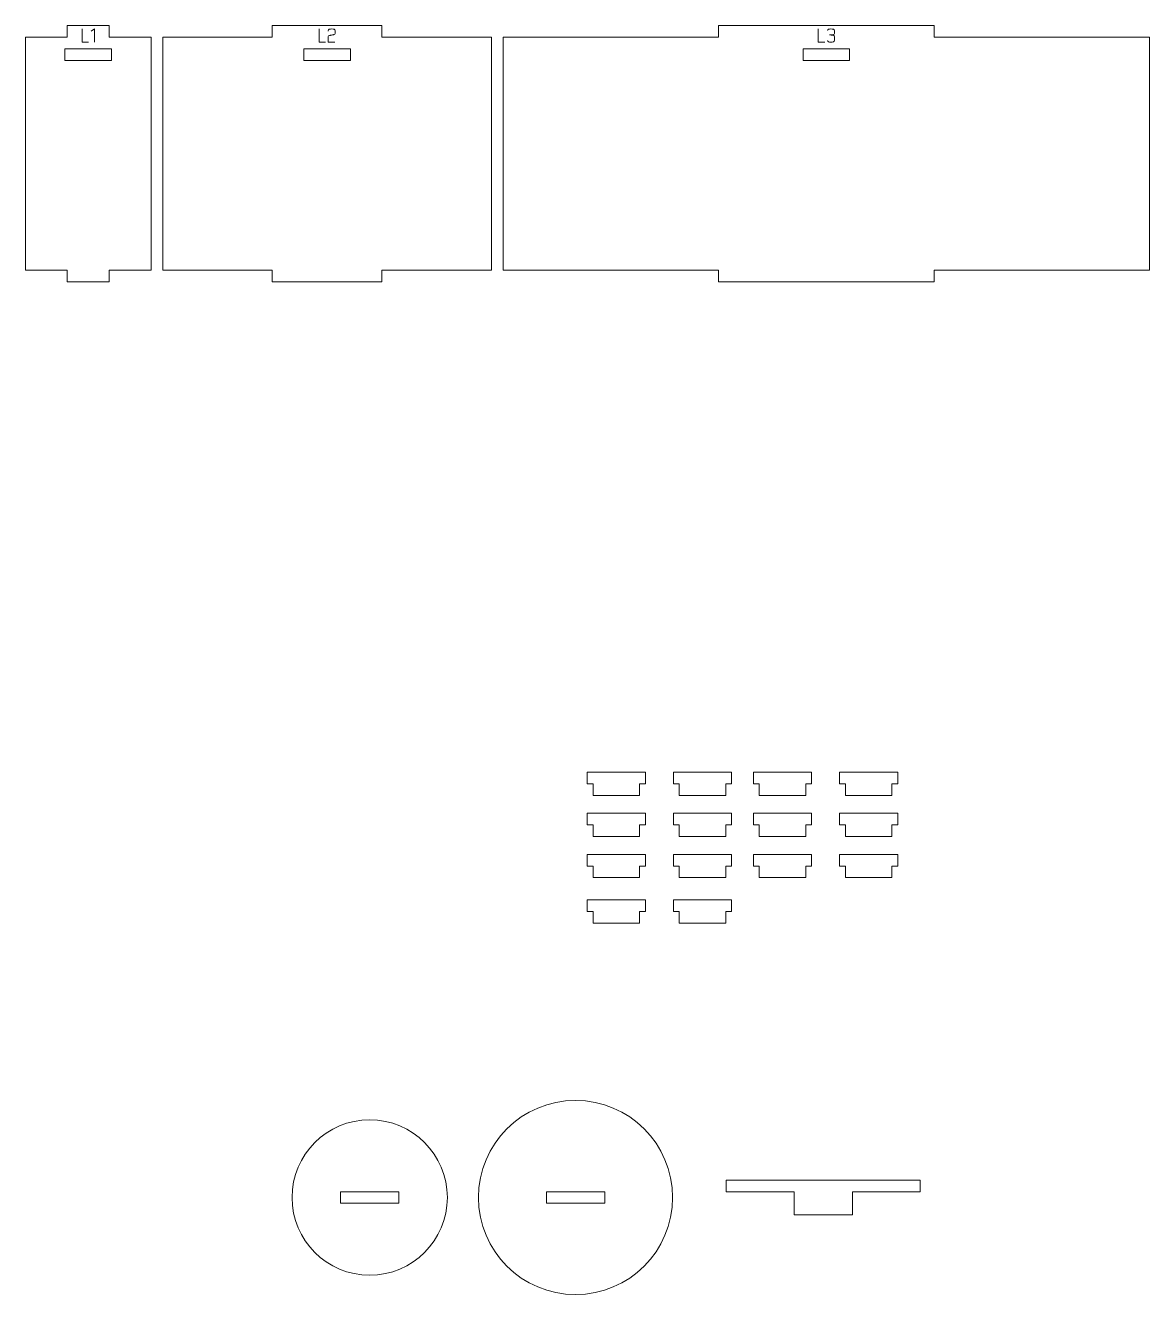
# Model space of a CAD drawing. Header units: centimetres. Extents: x -250 to 250, y -508 to 508.
# Drawn here: x -249.99 to -221.03, y -431.04 to -398.36 of the extents above; entities that cross this region are included whole.
import ezdxf

# ---------------------------------------------------------------- set-up
doc = ezdxf.new("R2010")
doc.units = ezdxf.units.CM
doc.header["$MEASUREMENT"] = 0
doc.layers.add('Capa 1', color=7, linetype='Continuous')

msp = doc.modelspace()

# ---------------------------------------------------------------- linework, layer by layer
at = {"layer": 'Capa 1', "color": 1, "lineweight": 9}
for points, knots in [([(-249.98503, -398.65702), (-249.98503, -398.65702), (-249.98503, -404.65702), (-249.98503, -404.65702), (-249.98503, -404.65702), (-248.90507, -404.65702), (-248.90507, -404.65702), (-248.90507, -404.65702), (-248.90507, -404.95702), (-248.90507, -404.95702), (-248.90507, -404.95702), (-247.8251, -404.95702), (-247.8251, -404.95702), (-247.8251, -404.95702), (-247.8251, -404.65702), (-247.8251, -404.65702), (-247.8251, -404.65702), (-246.74514, -404.65702), (-246.74514, -404.65702), (-246.74514, -404.65702), (-246.74514, -398.65702), (-246.74514, -398.65702), (-246.74514, -398.65702), (-247.8251, -398.65702), (-247.8251, -398.65702), (-247.8251, -398.65702), (-247.8251, -398.35702), (-247.8251, -398.35702), (-247.8251, -398.35702), (-248.90507, -398.35702), (-248.90507, -398.35702), (-248.90507, -398.35702), (-248.90507, -398.65702), (-248.90507, -398.65702), (-248.90507, -398.65702), (-249.98503, -398.65702), (-249.98503, -398.65702)], [0, 0, 0, 0, 0.08333333, 0.08333333, 0.08333333, 0.16666667, 0.16666667, 0.16666667, 0.25, 0.25, 0.25, 0.33333333, 0.33333333, 0.33333333, 0.41666667, 0.41666667, 0.41666667, 0.5, 0.5, 0.5, 0.58333333, 0.58333333, 0.58333333, 0.66666667, 0.66666667, 0.66666667, 0.75, 0.75, 0.75, 0.83333333, 0.83333333, 0.83333333, 0.91666667, 0.91666667, 0.91666667, 1, 1, 1, 1]), ([(-246.44514, -398.65702), (-246.44514, -398.65702), (-246.44514, -404.65702), (-246.44514, -404.65702), (-246.44514, -404.65702), (-243.62394, -404.65702), (-243.62394, -404.65702), (-243.62394, -404.65702), (-243.62394, -404.95702), (-243.62394, -404.95702), (-243.62394, -404.95702), (-240.80273, -404.95702), (-240.80273, -404.95702), (-240.80273, -404.95702), (-240.80273, -404.65702), (-240.80273, -404.65702), (-240.80273, -404.65702), (-237.98153, -404.65702), (-237.98153, -404.65702), (-237.98153, -404.65702), (-237.98153, -398.65702), (-237.98153, -398.65702), (-237.98153, -398.65702), (-240.80273, -398.65702), (-240.80273, -398.65702), (-240.80273, -398.65702), (-240.80273, -398.35702), (-240.80273, -398.35702), (-240.80273, -398.35702), (-243.62394, -398.35702), (-243.62394, -398.35702), (-243.62394, -398.35702), (-243.62394, -398.65702), (-243.62394, -398.65702), (-243.62394, -398.65702), (-246.44514, -398.65702), (-246.44514, -398.65702)], [0, 0, 0, 0, 0.08333333, 0.08333333, 0.08333333, 0.16666667, 0.16666667, 0.16666667, 0.25, 0.25, 0.25, 0.33333333, 0.33333333, 0.33333333, 0.41666667, 0.41666667, 0.41666667, 0.5, 0.5, 0.5, 0.58333333, 0.58333333, 0.58333333, 0.66666667, 0.66666667, 0.66666667, 0.75, 0.75, 0.75, 0.83333333, 0.83333333, 0.83333333, 0.91666667, 0.91666667, 0.91666667, 1, 1, 1, 1]), ([(-237.68153, -398.65702), (-237.68153, -398.65702), (-237.68153, -404.65702), (-237.68153, -404.65702), (-237.68153, -404.65702), (-232.12968, -404.65702), (-232.12968, -404.65702), (-232.12968, -404.65702), (-232.12968, -404.95702), (-232.12968, -404.95702), (-232.12968, -404.95702), (-226.57784, -404.95702), (-226.57784, -404.95702), (-226.57784, -404.95702), (-226.57784, -404.65702), (-226.57784, -404.65702), (-226.57784, -404.65702), (-221.02599, -404.65702), (-221.02599, -404.65702), (-221.02599, -404.65702), (-221.02599, -398.65702), (-221.02599, -398.65702), (-221.02599, -398.65702), (-226.57784, -398.65702), (-226.57784, -398.65702), (-226.57784, -398.65702), (-226.57784, -398.35702), (-226.57784, -398.35702), (-226.57784, -398.35702), (-232.12968, -398.35702), (-232.12968, -398.35702), (-232.12968, -398.35702), (-232.12968, -398.65702), (-232.12968, -398.65702), (-232.12968, -398.65702), (-237.68153, -398.65702), (-237.68153, -398.65702)], [0, 0, 0, 0, 0.08333333, 0.08333333, 0.08333333, 0.16666667, 0.16666667, 0.16666667, 0.25, 0.25, 0.25, 0.33333333, 0.33333333, 0.33333333, 0.41666667, 0.41666667, 0.41666667, 0.5, 0.5, 0.5, 0.58333333, 0.58333333, 0.58333333, 0.66666667, 0.66666667, 0.66666667, 0.75, 0.75, 0.75, 0.83333333, 0.83333333, 0.83333333, 0.91666667, 0.91666667, 0.91666667, 1, 1, 1, 1]), ([(-248.96508, -399.25749), (-248.96508, -399.25749), (-247.76508, -399.25749), (-247.76508, -399.25749), (-247.76508, -399.25749), (-247.76508, -398.95749), (-247.76508, -398.95749), (-247.76508, -398.95749), (-248.96508, -398.95749), (-248.96508, -398.95749), (-248.96508, -398.95749), (-248.96508, -399.25749), (-248.96508, -399.25749)], [0, 0, 0, 0, 0.25, 0.25, 0.25, 0.5, 0.5, 0.5, 0.75, 0.75, 0.75, 1, 1, 1, 1]), ([(-242.81333, -399.25749), (-242.81333, -399.25749), (-241.61333, -399.25749), (-241.61333, -399.25749), (-241.61333, -399.25749), (-241.61333, -398.95749), (-241.61333, -398.95749), (-241.61333, -398.95749), (-242.81333, -398.95749), (-242.81333, -398.95749), (-242.81333, -398.95749), (-242.81333, -399.25749), (-242.81333, -399.25749)], [0, 0, 0, 0, 0.25, 0.25, 0.25, 0.5, 0.5, 0.5, 0.75, 0.75, 0.75, 1, 1, 1, 1]), ([(-229.95376, -399.25749), (-229.95376, -399.25749), (-228.75376, -399.25749), (-228.75376, -399.25749), (-228.75376, -399.25749), (-228.75376, -398.95749), (-228.75376, -398.95749), (-228.75376, -398.95749), (-229.95376, -398.95749), (-229.95376, -398.95749), (-229.95376, -398.95749), (-229.95376, -399.25749), (-229.95376, -399.25749)], [0, 0, 0, 0, 0.25, 0.25, 0.25, 0.5, 0.5, 0.5, 0.75, 0.75, 0.75, 1, 1, 1, 1])]:
    msp.add_open_spline(points, degree=3, knots=knots, dxfattribs=at)
at = {"layer": 'Capa 1', "color": 114, "lineweight": 9}
for points, knots in [([(-248.52461, -398.78827), (-248.52461, -398.78827), (-248.52461, -398.44749), (-248.52461, -398.44749), (-248.52461, -398.44749), (-248.52461, -398.78827), (-248.52461, -398.78827), (-248.52461, -398.78827), (-248.35619, -398.78827), (-248.35619, -398.78827), (-248.35619, -398.78827), (-248.52461, -398.78827), (-248.52461, -398.78827)], [0, 0, 0, 0, 0.25, 0.25, 0.25, 0.5, 0.5, 0.5, 0.75, 0.75, 0.75, 1, 1, 1, 1]), ([(-248.20555, -398.44699), (-248.20555, -398.44699), (-248.28754, -398.50379), (-248.28754, -398.50379), (-248.28754, -398.50379), (-248.20555, -398.44699), (-248.20555, -398.44699), (-248.20555, -398.44699), (-248.20555, -398.78827), (-248.20555, -398.78827), (-248.20555, -398.78827), (-248.20555, -398.44699), (-248.20555, -398.44699)], [0, 0, 0, 0, 0.25, 0.25, 0.25, 0.5, 0.5, 0.5, 0.75, 0.75, 0.75, 1, 1, 1, 1]), ([(-242.42077, -398.78827), (-242.42077, -398.78827), (-242.42077, -398.44749), (-242.42077, -398.44749), (-242.42077, -398.44749), (-242.42077, -398.78827), (-242.42077, -398.78827), (-242.42077, -398.78827), (-242.25235, -398.78827), (-242.25235, -398.78827), (-242.25235, -398.78827), (-242.42077, -398.78827), (-242.42077, -398.78827)], [0, 0, 0, 0, 0.25, 0.25, 0.25, 0.5, 0.5, 0.5, 0.75, 0.75, 0.75, 1, 1, 1, 1]), ([(-242.18419, -398.78827), (-242.18419, -398.78827), (-242.18419, -398.64554), (-242.18419, -398.64554), (-242.18321, -398.63269), (-242.17152, -398.62282), (-242.14913, -398.6159), (-242.13991, -398.61524), (-242.1311, -398.61417), (-242.1227, -398.61269), (-242.11431, -398.61121), (-242.10583, -398.60965), (-242.09727, -398.608), (-242.08146, -398.60537), (-242.06936, -398.60323), (-242.06097, -398.60158), (-242.05257, -398.59993), (-242.04442, -398.59779), (-242.03652, -398.59516), (-242.01611, -398.58759), (-242.0059, -398.57787), (-242.0059, -398.56602), (-242.0059, -398.56602), (-242.0059, -398.48552), (-242.0059, -398.48552), (-242.0059, -398.47498), (-242.01438, -398.46601), (-242.03133, -398.4586), (-242.04829, -398.45119), (-242.06945, -398.44749), (-242.0948, -398.44749), (-242.12015, -398.44749), (-242.14131, -398.45119), (-242.15826, -398.4586), (-242.17522, -398.46601), (-242.1837, -398.47498), (-242.1837, -398.48552), (-242.1837, -398.48552), (-242.1837, -398.50972), (-242.1837, -398.50972), (-242.1837, -398.50972), (-242.1837, -398.48552), (-242.1837, -398.48552), (-242.1837, -398.47498), (-242.17522, -398.46601), (-242.15826, -398.4586), (-242.14131, -398.45119), (-242.12015, -398.44749), (-242.0948, -398.44749), (-242.06945, -398.44749), (-242.04829, -398.45119), (-242.03133, -398.4586), (-242.01438, -398.46601), (-242.0059, -398.47498), (-242.0059, -398.48552), (-242.0059, -398.48552), (-242.0059, -398.56602), (-242.0059, -398.56602), (-242.0059, -398.57787), (-242.01611, -398.58759), (-242.03652, -398.59516), (-242.04442, -398.59779), (-242.05257, -398.59993), (-242.06097, -398.60158), (-242.06936, -398.60323), (-242.08146, -398.60537), (-242.09727, -398.608), (-242.10583, -398.60965), (-242.11431, -398.61121), (-242.1227, -398.61269), (-242.1311, -398.61417), (-242.13991, -398.61524), (-242.14913, -398.6159), (-242.17152, -398.62282), (-242.18321, -398.63269), (-242.18419, -398.64554), (-242.18419, -398.64554), (-242.18419, -398.78827), (-242.18419, -398.78827), (-242.18419, -398.78827), (-242.01528, -398.78827), (-242.01528, -398.78827), (-242.01528, -398.78827), (-242.18419, -398.78827), (-242.18419, -398.78827)], [0, 0, 0, 0, 0.03571429, 0.03571429, 0.03571429, 0.07142857, 0.07142857, 0.07142857, 0.10714286, 0.10714286, 0.10714286, 0.14285714, 0.14285714, 0.14285714, 0.17857143, 0.17857143, 0.17857143, 0.21428571, 0.21428571, 0.21428571, 0.25, 0.25, 0.25, 0.28571429, 0.28571429, 0.28571429, 0.32142857, 0.32142857, 0.32142857, 0.35714286, 0.35714286, 0.35714286, 0.39285714, 0.39285714, 0.39285714, 0.42857143, 0.42857143, 0.42857143, 0.46428571, 0.46428571, 0.46428571, 0.5, 0.5, 0.5, 0.53571429, 0.53571429, 0.53571429, 0.57142857, 0.57142857, 0.57142857, 0.60714286, 0.60714286, 0.60714286, 0.64285714, 0.64285714, 0.64285714, 0.67857143, 0.67857143, 0.67857143, 0.71428571, 0.71428571, 0.71428571, 0.75, 0.75, 0.75, 0.78571429, 0.78571429, 0.78571429, 0.82142857, 0.82142857, 0.82142857, 0.85714286, 0.85714286, 0.85714286, 0.89285714, 0.89285714, 0.89285714, 0.92857143, 0.92857143, 0.92857143, 0.96428571, 0.96428571, 0.96428571, 1, 1, 1, 1]), ([(-229.5612, -398.78827), (-229.5612, -398.78827), (-229.5612, -398.44749), (-229.5612, -398.44749), (-229.5612, -398.44749), (-229.5612, -398.78827), (-229.5612, -398.78827), (-229.5612, -398.78827), (-229.39278, -398.78827), (-229.39278, -398.78827), (-229.39278, -398.78827), (-229.5612, -398.78827), (-229.5612, -398.78827)], [0, 0, 0, 0, 0.25, 0.25, 0.25, 0.5, 0.5, 0.5, 0.75, 0.75, 0.75, 1, 1, 1, 1]), ([(-229.23523, -398.78827), (-229.26058, -398.78827), (-229.28174, -398.78457), (-229.29869, -398.77716), (-229.31565, -398.76975), (-229.32413, -398.76078), (-229.32413, -398.75024), (-229.32413, -398.76078), (-229.31565, -398.76975), (-229.29869, -398.77716), (-229.28174, -398.78457), (-229.26058, -398.78827), (-229.23523, -398.78827), (-229.20988, -398.78827), (-229.18872, -398.78457), (-229.17176, -398.77716), (-229.15481, -398.76975), (-229.14633, -398.76078), (-229.14633, -398.75024), (-229.14633, -398.75024), (-229.14633, -398.63912), (-229.14633, -398.63912), (-229.14633, -398.63023), (-229.15242, -398.62249), (-229.1646, -398.6159), (-229.17679, -398.60932), (-229.21251, -398.60487), (-229.27178, -398.60257), (-229.21284, -398.59895), (-229.17744, -398.59467), (-229.16559, -398.58973), (-229.15374, -398.58479), (-229.14732, -398.57672), (-229.14633, -398.56553), (-229.14633, -398.56553), (-229.14633, -398.48552), (-229.14633, -398.48552), (-229.14633, -398.47498), (-229.15481, -398.46601), (-229.17176, -398.4586), (-229.18872, -398.45119), (-229.20988, -398.44749), (-229.23523, -398.44749), (-229.26058, -398.44749), (-229.28174, -398.45119), (-229.29869, -398.4586), (-229.31565, -398.46601), (-229.32413, -398.47498), (-229.32413, -398.48552), (-229.32413, -398.47498), (-229.31565, -398.46601), (-229.29869, -398.4586), (-229.28174, -398.45119), (-229.26058, -398.44749), (-229.23523, -398.44749), (-229.20988, -398.44749), (-229.18872, -398.45119), (-229.17176, -398.4586), (-229.15481, -398.46601), (-229.14633, -398.47498), (-229.14633, -398.48552), (-229.14633, -398.48552), (-229.14633, -398.56553), (-229.14633, -398.56553), (-229.14732, -398.57672), (-229.15374, -398.58479), (-229.16559, -398.58973), (-229.17744, -398.59467), (-229.21284, -398.59895), (-229.27178, -398.60257), (-229.21251, -398.60487), (-229.17679, -398.60932), (-229.1646, -398.6159), (-229.15242, -398.62249), (-229.14633, -398.63023), (-229.14633, -398.63912), (-229.14633, -398.63912), (-229.14633, -398.75024), (-229.14633, -398.75024), (-229.14633, -398.76078), (-229.15481, -398.76975), (-229.17176, -398.77716), (-229.18872, -398.78457), (-229.20988, -398.78827), (-229.23523, -398.78827)], [0, 0, 0, 0, 0.03571429, 0.03571429, 0.03571429, 0.07142857, 0.07142857, 0.07142857, 0.10714286, 0.10714286, 0.10714286, 0.14285714, 0.14285714, 0.14285714, 0.17857143, 0.17857143, 0.17857143, 0.21428571, 0.21428571, 0.21428571, 0.25, 0.25, 0.25, 0.28571429, 0.28571429, 0.28571429, 0.32142857, 0.32142857, 0.32142857, 0.35714286, 0.35714286, 0.35714286, 0.39285714, 0.39285714, 0.39285714, 0.42857143, 0.42857143, 0.42857143, 0.46428571, 0.46428571, 0.46428571, 0.5, 0.5, 0.5, 0.53571429, 0.53571429, 0.53571429, 0.57142857, 0.57142857, 0.57142857, 0.60714286, 0.60714286, 0.60714286, 0.64285714, 0.64285714, 0.64285714, 0.67857143, 0.67857143, 0.67857143, 0.71428571, 0.71428571, 0.71428571, 0.75, 0.75, 0.75, 0.78571429, 0.78571429, 0.78571429, 0.82142857, 0.82142857, 0.82142857, 0.85714286, 0.85714286, 0.85714286, 0.89285714, 0.89285714, 0.89285714, 0.92857143, 0.92857143, 0.92857143, 0.96428571, 0.96428571, 0.96428571, 1, 1, 1, 1])]:
    msp.add_open_spline(points, degree=3, knots=knots, dxfattribs=at)
at = {"layer": 'Capa 1', "color": 240, "lineweight": 9}
for points, knots in [([(-234.16289, -417.88341), (-234.16289, -417.88341), (-234.16289, -418.18341), (-234.16289, -418.18341), (-234.16289, -418.18341), (-235.36289, -418.18341), (-235.36289, -418.18341), (-235.36289, -418.18341), (-235.36289, -417.88341), (-235.36289, -417.88341), (-235.36289, -417.88341), (-235.51289, -417.88341), (-235.51289, -417.88341), (-235.51289, -417.88341), (-235.51289, -417.58341), (-235.51289, -417.58341), (-235.51289, -417.58341), (-234.01289, -417.58341), (-234.01289, -417.58341), (-234.01289, -417.58341), (-234.01289, -417.88341), (-234.01289, -417.88341), (-234.01289, -417.88341), (-234.16289, -417.88341), (-234.16289, -417.88341)], [0, 0, 0, 0, 0.125, 0.125, 0.125, 0.25, 0.25, 0.25, 0.375, 0.375, 0.375, 0.5, 0.5, 0.5, 0.625, 0.625, 0.625, 0.75, 0.75, 0.75, 0.875, 0.875, 0.875, 1, 1, 1, 1]), ([(-231.94256, -417.88341), (-231.94256, -417.88341), (-231.94256, -418.18341), (-231.94256, -418.18341), (-231.94256, -418.18341), (-233.14256, -418.18341), (-233.14256, -418.18341), (-233.14256, -418.18341), (-233.14256, -417.88341), (-233.14256, -417.88341), (-233.14256, -417.88341), (-233.29256, -417.88341), (-233.29256, -417.88341), (-233.29256, -417.88341), (-233.29256, -417.58341), (-233.29256, -417.58341), (-233.29256, -417.58341), (-231.79256, -417.58341), (-231.79256, -417.58341), (-231.79256, -417.58341), (-231.79256, -417.88341), (-231.79256, -417.88341), (-231.79256, -417.88341), (-231.94256, -417.88341), (-231.94256, -417.88341)], [0, 0, 0, 0, 0.125, 0.125, 0.125, 0.25, 0.25, 0.25, 0.375, 0.375, 0.375, 0.5, 0.5, 0.5, 0.625, 0.625, 0.625, 0.75, 0.75, 0.75, 0.875, 0.875, 0.875, 1, 1, 1, 1]), ([(-229.88264, -417.88341), (-229.88264, -417.88341), (-229.88264, -418.18341), (-229.88264, -418.18341), (-229.88264, -418.18341), (-231.08264, -418.18341), (-231.08264, -418.18341), (-231.08264, -418.18341), (-231.08264, -417.88341), (-231.08264, -417.88341), (-231.08264, -417.88341), (-231.23264, -417.88341), (-231.23264, -417.88341), (-231.23264, -417.88341), (-231.23264, -417.58341), (-231.23264, -417.58341), (-231.23264, -417.58341), (-229.73264, -417.58341), (-229.73264, -417.58341), (-229.73264, -417.58341), (-229.73264, -417.88341), (-229.73264, -417.88341), (-229.73264, -417.88341), (-229.88264, -417.88341), (-229.88264, -417.88341)], [0, 0, 0, 0, 0.125, 0.125, 0.125, 0.25, 0.25, 0.25, 0.375, 0.375, 0.375, 0.5, 0.5, 0.5, 0.625, 0.625, 0.625, 0.75, 0.75, 0.75, 0.875, 0.875, 0.875, 1, 1, 1, 1]), ([(-227.66231, -417.88341), (-227.66231, -417.88341), (-227.66231, -418.18341), (-227.66231, -418.18341), (-227.66231, -418.18341), (-228.86231, -418.18341), (-228.86231, -418.18341), (-228.86231, -418.18341), (-228.86231, -417.88341), (-228.86231, -417.88341), (-228.86231, -417.88341), (-229.01231, -417.88341), (-229.01231, -417.88341), (-229.01231, -417.88341), (-229.01231, -417.58341), (-229.01231, -417.58341), (-229.01231, -417.58341), (-227.51231, -417.58341), (-227.51231, -417.58341), (-227.51231, -417.58341), (-227.51231, -417.88341), (-227.51231, -417.88341), (-227.51231, -417.88341), (-227.66231, -417.88341), (-227.66231, -417.88341)], [0, 0, 0, 0, 0.125, 0.125, 0.125, 0.25, 0.25, 0.25, 0.375, 0.375, 0.375, 0.5, 0.5, 0.5, 0.625, 0.625, 0.625, 0.75, 0.75, 0.75, 0.875, 0.875, 0.875, 1, 1, 1, 1]), ([(-234.16289, -418.93921), (-234.16289, -418.93921), (-234.16289, -419.23921), (-234.16289, -419.23921), (-234.16289, -419.23921), (-235.36289, -419.23921), (-235.36289, -419.23921), (-235.36289, -419.23921), (-235.36289, -418.93921), (-235.36289, -418.93921), (-235.36289, -418.93921), (-235.51289, -418.93921), (-235.51289, -418.93921), (-235.51289, -418.93921), (-235.51289, -418.63921), (-235.51289, -418.63921), (-235.51289, -418.63921), (-234.01289, -418.63921), (-234.01289, -418.63921), (-234.01289, -418.63921), (-234.01289, -418.93921), (-234.01289, -418.93921), (-234.01289, -418.93921), (-234.16289, -418.93921), (-234.16289, -418.93921)], [0, 0, 0, 0, 0.125, 0.125, 0.125, 0.25, 0.25, 0.25, 0.375, 0.375, 0.375, 0.5, 0.5, 0.5, 0.625, 0.625, 0.625, 0.75, 0.75, 0.75, 0.875, 0.875, 0.875, 1, 1, 1, 1]), ([(-231.94256, -418.93921), (-231.94256, -418.93921), (-231.94256, -419.23921), (-231.94256, -419.23921), (-231.94256, -419.23921), (-233.14256, -419.23921), (-233.14256, -419.23921), (-233.14256, -419.23921), (-233.14256, -418.93921), (-233.14256, -418.93921), (-233.14256, -418.93921), (-233.29256, -418.93921), (-233.29256, -418.93921), (-233.29256, -418.93921), (-233.29256, -418.63921), (-233.29256, -418.63921), (-233.29256, -418.63921), (-231.79256, -418.63921), (-231.79256, -418.63921), (-231.79256, -418.63921), (-231.79256, -418.93921), (-231.79256, -418.93921), (-231.79256, -418.93921), (-231.94256, -418.93921), (-231.94256, -418.93921)], [0, 0, 0, 0, 0.125, 0.125, 0.125, 0.25, 0.25, 0.25, 0.375, 0.375, 0.375, 0.5, 0.5, 0.5, 0.625, 0.625, 0.625, 0.75, 0.75, 0.75, 0.875, 0.875, 0.875, 1, 1, 1, 1]), ([(-229.88264, -418.93921), (-229.88264, -418.93921), (-229.88264, -419.23921), (-229.88264, -419.23921), (-229.88264, -419.23921), (-231.08264, -419.23921), (-231.08264, -419.23921), (-231.08264, -419.23921), (-231.08264, -418.93921), (-231.08264, -418.93921), (-231.08264, -418.93921), (-231.23264, -418.93921), (-231.23264, -418.93921), (-231.23264, -418.93921), (-231.23264, -418.63921), (-231.23264, -418.63921), (-231.23264, -418.63921), (-229.73264, -418.63921), (-229.73264, -418.63921), (-229.73264, -418.63921), (-229.73264, -418.93921), (-229.73264, -418.93921), (-229.73264, -418.93921), (-229.88264, -418.93921), (-229.88264, -418.93921)], [0, 0, 0, 0, 0.125, 0.125, 0.125, 0.25, 0.25, 0.25, 0.375, 0.375, 0.375, 0.5, 0.5, 0.5, 0.625, 0.625, 0.625, 0.75, 0.75, 0.75, 0.875, 0.875, 0.875, 1, 1, 1, 1]), ([(-227.66231, -418.93921), (-227.66231, -418.93921), (-227.66231, -419.23921), (-227.66231, -419.23921), (-227.66231, -419.23921), (-228.86231, -419.23921), (-228.86231, -419.23921), (-228.86231, -419.23921), (-228.86231, -418.93921), (-228.86231, -418.93921), (-228.86231, -418.93921), (-229.01231, -418.93921), (-229.01231, -418.93921), (-229.01231, -418.93921), (-229.01231, -418.63921), (-229.01231, -418.63921), (-229.01231, -418.63921), (-227.51231, -418.63921), (-227.51231, -418.63921), (-227.51231, -418.63921), (-227.51231, -418.93921), (-227.51231, -418.93921), (-227.51231, -418.93921), (-227.66231, -418.93921), (-227.66231, -418.93921)], [0, 0, 0, 0, 0.125, 0.125, 0.125, 0.25, 0.25, 0.25, 0.375, 0.375, 0.375, 0.5, 0.5, 0.5, 0.625, 0.625, 0.625, 0.75, 0.75, 0.75, 0.875, 0.875, 0.875, 1, 1, 1, 1]), ([(-234.16289, -420.00008), (-234.16289, -420.00008), (-234.16289, -420.30008), (-234.16289, -420.30008), (-234.16289, -420.30008), (-235.36289, -420.30008), (-235.36289, -420.30008), (-235.36289, -420.30008), (-235.36289, -420.00008), (-235.36289, -420.00008), (-235.36289, -420.00008), (-235.51289, -420.00008), (-235.51289, -420.00008), (-235.51289, -420.00008), (-235.51289, -419.70008), (-235.51289, -419.70008), (-235.51289, -419.70008), (-234.01289, -419.70008), (-234.01289, -419.70008), (-234.01289, -419.70008), (-234.01289, -420.00008), (-234.01289, -420.00008), (-234.01289, -420.00008), (-234.16289, -420.00008), (-234.16289, -420.00008)], [0, 0, 0, 0, 0.125, 0.125, 0.125, 0.25, 0.25, 0.25, 0.375, 0.375, 0.375, 0.5, 0.5, 0.5, 0.625, 0.625, 0.625, 0.75, 0.75, 0.75, 0.875, 0.875, 0.875, 1, 1, 1, 1]), ([(-231.94256, -420.00008), (-231.94256, -420.00008), (-231.94256, -420.30008), (-231.94256, -420.30008), (-231.94256, -420.30008), (-233.14256, -420.30008), (-233.14256, -420.30008), (-233.14256, -420.30008), (-233.14256, -420.00008), (-233.14256, -420.00008), (-233.14256, -420.00008), (-233.29256, -420.00008), (-233.29256, -420.00008), (-233.29256, -420.00008), (-233.29256, -419.70008), (-233.29256, -419.70008), (-233.29256, -419.70008), (-231.79256, -419.70008), (-231.79256, -419.70008), (-231.79256, -419.70008), (-231.79256, -420.00008), (-231.79256, -420.00008), (-231.79256, -420.00008), (-231.94256, -420.00008), (-231.94256, -420.00008)], [0, 0, 0, 0, 0.125, 0.125, 0.125, 0.25, 0.25, 0.25, 0.375, 0.375, 0.375, 0.5, 0.5, 0.5, 0.625, 0.625, 0.625, 0.75, 0.75, 0.75, 0.875, 0.875, 0.875, 1, 1, 1, 1]), ([(-229.88264, -420.00008), (-229.88264, -420.00008), (-229.88264, -420.30008), (-229.88264, -420.30008), (-229.88264, -420.30008), (-231.08264, -420.30008), (-231.08264, -420.30008), (-231.08264, -420.30008), (-231.08264, -420.00008), (-231.08264, -420.00008), (-231.08264, -420.00008), (-231.23264, -420.00008), (-231.23264, -420.00008), (-231.23264, -420.00008), (-231.23264, -419.70008), (-231.23264, -419.70008), (-231.23264, -419.70008), (-229.73264, -419.70008), (-229.73264, -419.70008), (-229.73264, -419.70008), (-229.73264, -420.00008), (-229.73264, -420.00008), (-229.73264, -420.00008), (-229.88264, -420.00008), (-229.88264, -420.00008)], [0, 0, 0, 0, 0.125, 0.125, 0.125, 0.25, 0.25, 0.25, 0.375, 0.375, 0.375, 0.5, 0.5, 0.5, 0.625, 0.625, 0.625, 0.75, 0.75, 0.75, 0.875, 0.875, 0.875, 1, 1, 1, 1]), ([(-227.66231, -420.00008), (-227.66231, -420.00008), (-227.66231, -420.30008), (-227.66231, -420.30008), (-227.66231, -420.30008), (-228.86231, -420.30008), (-228.86231, -420.30008), (-228.86231, -420.30008), (-228.86231, -420.00008), (-228.86231, -420.00008), (-228.86231, -420.00008), (-229.01231, -420.00008), (-229.01231, -420.00008), (-229.01231, -420.00008), (-229.01231, -419.70008), (-229.01231, -419.70008), (-229.01231, -419.70008), (-227.51231, -419.70008), (-227.51231, -419.70008), (-227.51231, -419.70008), (-227.51231, -420.00008), (-227.51231, -420.00008), (-227.51231, -420.00008), (-227.66231, -420.00008), (-227.66231, -420.00008)], [0, 0, 0, 0, 0.125, 0.125, 0.125, 0.25, 0.25, 0.25, 0.375, 0.375, 0.375, 0.5, 0.5, 0.5, 0.625, 0.625, 0.625, 0.75, 0.75, 0.75, 0.875, 0.875, 0.875, 1, 1, 1, 1]), ([(-234.16289, -421.17265), (-234.16289, -421.17265), (-234.16289, -421.47265), (-234.16289, -421.47265), (-234.16289, -421.47265), (-235.36289, -421.47265), (-235.36289, -421.47265), (-235.36289, -421.47265), (-235.36289, -421.17265), (-235.36289, -421.17265), (-235.36289, -421.17265), (-235.51289, -421.17265), (-235.51289, -421.17265), (-235.51289, -421.17265), (-235.51289, -420.87265), (-235.51289, -420.87265), (-235.51289, -420.87265), (-234.01289, -420.87265), (-234.01289, -420.87265), (-234.01289, -420.87265), (-234.01289, -421.17265), (-234.01289, -421.17265), (-234.01289, -421.17265), (-234.16289, -421.17265), (-234.16289, -421.17265)], [0, 0, 0, 0, 0.125, 0.125, 0.125, 0.25, 0.25, 0.25, 0.375, 0.375, 0.375, 0.5, 0.5, 0.5, 0.625, 0.625, 0.625, 0.75, 0.75, 0.75, 0.875, 0.875, 0.875, 1, 1, 1, 1]), ([(-231.94256, -421.17265), (-231.94256, -421.17265), (-231.94256, -421.47265), (-231.94256, -421.47265), (-231.94256, -421.47265), (-233.14256, -421.47265), (-233.14256, -421.47265), (-233.14256, -421.47265), (-233.14256, -421.17265), (-233.14256, -421.17265), (-233.14256, -421.17265), (-233.29256, -421.17265), (-233.29256, -421.17265), (-233.29256, -421.17265), (-233.29256, -420.87265), (-233.29256, -420.87265), (-233.29256, -420.87265), (-231.79256, -420.87265), (-231.79256, -420.87265), (-231.79256, -420.87265), (-231.79256, -421.17265), (-231.79256, -421.17265), (-231.79256, -421.17265), (-231.94256, -421.17265), (-231.94256, -421.17265)], [0, 0, 0, 0, 0.125, 0.125, 0.125, 0.25, 0.25, 0.25, 0.375, 0.375, 0.375, 0.5, 0.5, 0.5, 0.625, 0.625, 0.625, 0.75, 0.75, 0.75, 0.875, 0.875, 0.875, 1, 1, 1, 1]), ([(-235.81321, -426.03501), (-234.4325, -426.03501), (-233.31321, -427.1543), (-233.31321, -428.53501), (-233.31321, -429.91572), (-234.4325, -431.03501), (-235.81321, -431.03501), (-237.19392, -431.03501), (-238.31321, -429.91572), (-238.31321, -428.53501), (-238.31321, -427.1543), (-237.19392, -426.03501), (-235.81321, -426.03501)], [0, 0, 0, 0, 0.25, 0.25, 0.25, 0.5, 0.5, 0.5, 0.75, 0.75, 0.75, 1, 1, 1, 1]), ([(-241.11587, -426.53501), (-240.0113, -426.53501), (-239.11587, -427.43044), (-239.11587, -428.53501), (-239.11587, -429.63958), (-240.0113, -430.53501), (-241.11587, -430.53501), (-242.22044, -430.53501), (-243.11587, -429.63958), (-243.11587, -428.53501), (-243.11587, -427.43044), (-242.22044, -426.53501), (-241.11587, -426.53501)], [0, 0, 0, 0, 0.25, 0.25, 0.25, 0.5, 0.5, 0.5, 0.75, 0.75, 0.75, 1, 1, 1, 1]), ([(-241.86587, -428.39001), (-241.86587, -428.39001), (-240.36587, -428.39001), (-240.36587, -428.39001), (-240.36587, -428.39001), (-240.36587, -428.68001), (-240.36587, -428.68001), (-240.36587, -428.68001), (-241.86587, -428.68001), (-241.86587, -428.68001), (-241.86587, -428.68001), (-241.86587, -428.39001), (-241.86587, -428.39001)], [0, 0, 0, 0, 0.25, 0.25, 0.25, 0.5, 0.5, 0.5, 0.75, 0.75, 0.75, 1, 1, 1, 1]), ([(-236.56321, -428.39001), (-236.56321, -428.39001), (-235.06321, -428.39001), (-235.06321, -428.39001), (-235.06321, -428.39001), (-235.06321, -428.68001), (-235.06321, -428.68001), (-235.06321, -428.68001), (-236.56321, -428.68001), (-236.56321, -428.68001), (-236.56321, -428.68001), (-236.56321, -428.39001), (-236.56321, -428.39001)], [0, 0, 0, 0, 0.25, 0.25, 0.25, 0.5, 0.5, 0.5, 0.75, 0.75, 0.75, 1, 1, 1, 1]), ([(-231.93364, -428.08501), (-231.93364, -428.08501), (-226.93364, -428.08501), (-226.93364, -428.08501), (-226.93364, -428.08501), (-226.93364, -428.38501), (-226.93364, -428.38501), (-226.93364, -428.38501), (-228.68364, -428.38501), (-228.68364, -428.38501), (-228.68364, -428.38501), (-228.68364, -428.98501), (-228.68364, -428.98501), (-228.68364, -428.98501), (-230.18364, -428.98501), (-230.18364, -428.98501), (-230.18364, -428.98501), (-230.18364, -428.38501), (-230.18364, -428.38501), (-230.18364, -428.38501), (-231.93364, -428.38501), (-231.93364, -428.38501), (-231.93364, -428.38501), (-231.93364, -428.08501), (-231.93364, -428.08501)], [0, 0, 0, 0, 0.125, 0.125, 0.125, 0.25, 0.25, 0.25, 0.375, 0.375, 0.375, 0.5, 0.5, 0.5, 0.625, 0.625, 0.625, 0.75, 0.75, 0.75, 0.875, 0.875, 0.875, 1, 1, 1, 1])]:
    msp.add_open_spline(points, degree=3, knots=knots, dxfattribs=at)

doc.saveas('drawing.dxf')
